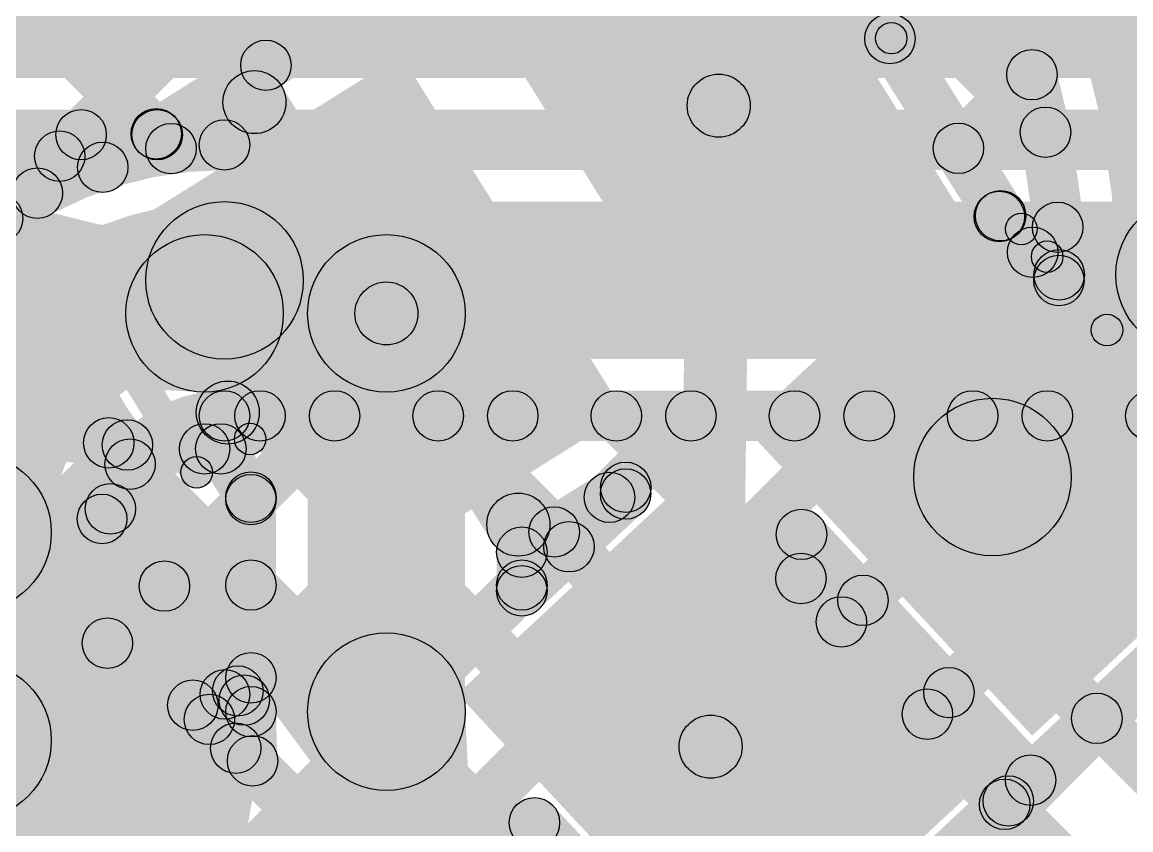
# Model space of a CAD drawing. Header units: millimetres. Extents: x -2.17 to 2.17, y -2.17 to 2.17.
# Drawn here: x -0.9881 to -0.8121, y -0.7148 to -0.5866 of the extents above; entities that cross this region are included whole.
import ezdxf

# ---------------------------------------------------------------- set-up
doc = ezdxf.new("R2010")
doc.units = ezdxf.units.MM
doc.header["$MEASUREMENT"] = 0
for name, color, linetype in [('BottomLayer', 5, 'Continuous'), ('BottomOverlay', 54, 'Continuous'), ('BottomPaste', 16, 'Continuous'), ('BottomSolder', 6, 'Continuous'), ('Mechanical2', 216, 'Continuous'), ('TopLayer', 1, 'Continuous'), ('TopOverlay', 2, 'Continuous'), ('TopPaste', 8, 'Continuous'), ('TopSolder', 216, 'Continuous')]:
    doc.layers.add(name, color=color, linetype=linetype)

# ---------------------------------------------------------------- blocks, each defined once
blk = doc.blocks.new('TEST_POINT_B_109')
at = {"layer": 'BottomLayer'}
blk.add_hatch(color=5, dxfattribs=at).paths.add_polyline_path([(0.015, 0.03), (-0.015, 0.03), (-0.03, 0.015), (-0.03, -0.015), (-0.015, -0.03), (0.015, -0.03), (0.03, -0.015), (0.03, 0.015)])
at = {"layer": 'BottomOverlay'}
h = blk.add_hatch(color=54, dxfattribs=at)
edge = h.paths.add_edge_path()
edge.add_arc((-0.017, 0.037), 0.003937, 0, 360)
h = blk.add_hatch(color=54, dxfattribs=at)
edge = h.paths.add_edge_path()
edge.add_arc((-0.017, 0.037), 0.003937, 0, 360)
h = blk.add_hatch(color=54, dxfattribs=at)
edge = h.paths.add_edge_path()
edge.add_arc((-0.017, 0.037), 0.003937, 0, 360)
for points in [[(0.01699991157944582, 0.04093689999998297), (0.01699988842055418, 0.03306290000001703), (-0.01700001157944582, 0.03306300000001703), (-0.01699998842055418, 0.04093699999998297)], [(0.01699991157944582, 0.04093689999998297), (0.01699988842055418, 0.03306290000001703), (-0.01700001157944582, 0.03306300000001703), (-0.01699998842055418, 0.04093699999998297)], [(-0.01978389331689363, 0.03978386547809965), (-0.01421610668310637, 0.03421613452190035), (-0.03421600668310637, 0.01421603452190035), (-0.03978379331689363, 0.01978376547809965)], [(0.03978386547809965, 0.01978389331689363), (0.03421613452190035, 0.01421610668310637), (0.01421603452190035, 0.03421600668310637), (0.01978376547809965, 0.03978379331689363)], [(-0.03306300000001703, -0.01700001157944582), (-0.04093699999998297, -0.01699998842055418), (-0.04093689999998297, 0.01699991157944582), (-0.03306290000001703, 0.01699988842055418)], [(0.04093689999998297, -0.01699991157944582), (0.03306290000001703, -0.01699988842055418), (0.03306300000001703, 0.01700001157944582), (0.04093699999998297, 0.01699998842055418)], [(-0.01421603452190035, -0.03421600668310637), (-0.01978376547809965, -0.03978379331689363), (-0.03978386547809965, -0.01978389331689363), (-0.03421613452190035, -0.01421610668310637)], [(0.03421600668310637, -0.01421603452190035), (0.03978379331689363, -0.01978376547809965), (0.01978389331689363, -0.03978386547809965), (0.01421610668310637, -0.03421613452190035)], [(0.01700001157944582, -0.03306300000001703), (0.01699998842055418, -0.04093699999998297), (-0.01699991157944582, -0.04093689999998297), (-0.01699988842055418, -0.03306290000001703)], [(0.01700001157944582, -0.03306300000001703), (0.01699998842055418, -0.04093699999998297), (-0.01699991157944582, -0.04093689999998297), (-0.01699988842055418, -0.03306290000001703)]]:
    blk.add_hatch(color=54, dxfattribs=at).paths.add_polyline_path(points)
h = blk.add_hatch(color=54, dxfattribs=at)
edge = h.paths.add_edge_path()
edge.add_arc((0.0169999, 0.0369999), 0.003937, 0, 360)
h = blk.add_hatch(color=54, dxfattribs=at)
edge = h.paths.add_edge_path()
edge.add_arc((0.0169999, 0.0369999), 0.003937, 0, 360)
h = blk.add_hatch(color=54, dxfattribs=at)
edge = h.paths.add_edge_path()
edge.add_arc((0.0169999, 0.0369999), 0.003937, 0, 360)
h = blk.add_hatch(color=54, dxfattribs=at)
edge = h.paths.add_edge_path()
edge.add_arc((-0.0369999, 0.0169999), 0.003937, 0, 360)
h = blk.add_hatch(color=54, dxfattribs=at)
edge = h.paths.add_edge_path()
edge.add_arc((-0.0369999, 0.0169999), 0.003937, 0, 360)
h = blk.add_hatch(color=54, dxfattribs=at)
edge = h.paths.add_edge_path()
edge.add_arc((0.037, 0.017), 0.003937, 0, 360)
h = blk.add_hatch(color=54, dxfattribs=at)
edge = h.paths.add_edge_path()
edge.add_arc((0.037, 0.017), 0.003937, 0, 360)
h = blk.add_hatch(color=54, dxfattribs=at)
edge = h.paths.add_edge_path()
edge.add_arc((-0.037, -0.017), 0.003937, 0, 360)
h = blk.add_hatch(color=54, dxfattribs=at)
edge = h.paths.add_edge_path()
edge.add_arc((-0.037, -0.017), 0.003937, 0, 360)
h = blk.add_hatch(color=54, dxfattribs=at)
edge = h.paths.add_edge_path()
edge.add_arc((0.0369999, -0.0169999), 0.003937, 0, 360)
h = blk.add_hatch(color=54, dxfattribs=at)
edge = h.paths.add_edge_path()
edge.add_arc((0.0369999, -0.0169999), 0.003937, 0, 360)
h = blk.add_hatch(color=54, dxfattribs=at)
edge = h.paths.add_edge_path()
edge.add_arc((-0.0169999, -0.0369999), 0.003937, 0, 360)
h = blk.add_hatch(color=54, dxfattribs=at)
edge = h.paths.add_edge_path()
edge.add_arc((-0.0169999, -0.0369999), 0.003937, 0, 360)
h = blk.add_hatch(color=54, dxfattribs=at)
edge = h.paths.add_edge_path()
edge.add_arc((-0.0169999, -0.0369999), 0.003937, 0, 360)
h = blk.add_hatch(color=54, dxfattribs=at)
edge = h.paths.add_edge_path()
edge.add_arc((0.017, -0.037), 0.003937, 0, 360)
h = blk.add_hatch(color=54, dxfattribs=at)
edge = h.paths.add_edge_path()
edge.add_arc((0.017, -0.037), 0.003937, 0, 360)
h = blk.add_hatch(color=54, dxfattribs=at)
edge = h.paths.add_edge_path()
edge.add_arc((0.017, -0.037), 0.003937, 0, 360)
at = {"layer": 'BottomPaste'}
blk.add_hatch(color=16, dxfattribs=at).paths.add_polyline_path([(0.015, 0.03), (-0.015, 0.03), (-0.03, 0.015), (-0.03, -0.015), (-0.015, -0.03), (0.015, -0.03), (0.03, -0.015), (0.03, 0.015)])
at = {"layer": 'BottomSolder'}
blk.add_hatch(color=6, dxfattribs=at).paths.add_polyline_path([(0.017, 0.034), (-0.017, 0.034), (-0.034, 0.017), (-0.034, -0.017), (-0.017, -0.034), (0.017, -0.034), (0.034, -0.017), (0.034, 0.017)])
at = {"layer": 'BottomOverlay'}
for centre in [(-0.017, 0.037), (-0.017, 0.037), (-0.017, 0.037), (0.0169999, 0.0369999), (0.0169999, 0.0369999), (0.0169999, 0.0369999), (-0.0369999, 0.0169999), (-0.0369999, 0.0169999), (0.037, 0.017), (0.037, 0.017), (-0.037, -0.017), (-0.037, -0.017), (0.0369999, -0.0169999), (0.0369999, -0.0169999), (-0.0169999, -0.0369999), (-0.0169999, -0.0369999), (-0.0169999, -0.0369999), (0.017, -0.037), (0.017, -0.037), (0.017, -0.037)]:
    blk.add_circle(centre, 0.003937, dxfattribs=at)
blk = doc.blocks.new('WS2812B_M____218')
at = {"layer": 'TopLayer'}
for points in [[(0.03503945, 0.05078755), (0.09409455, 0.05078755), (0.09409455, 0.01141745), (0.03503945, 0.01141745)], [(0.03503935, -0.01141725), (0.09409445, -0.01141725), (0.09409445, -0.05078735), (0.03503935, -0.05078735)]]:
    blk.add_hatch(color=1, dxfattribs=at).paths.add_polyline_path(points)
at = {"layer": 'TopOverlay'}
for points in [[(0.072499999999875, 0.06000022500100004), (0.067500000000125, 0.06000017499899996), (0.06749990000012501, 0.06999977499899995), (0.072499899999875, 0.06999982500100005)], [(0.07249979999887497, -0.06999997500074998), (0.06749980000112503, -0.06999982499925003), (0.06750010000112502, -0.05999992499925003), (0.07250009999887497, -0.06000007500074997)], [(-0.06999990178571812, -0.07249979999999936), (-0.06999989821428189, -0.06749980000000064), (0.06999980178571812, -0.06749990000000064), (0.06999979821428189, -0.07249989999999935)]]:
    blk.add_hatch(color=2, dxfattribs=at).paths.add_polyline_path(points)
h = blk.add_hatch(color=2, dxfattribs=at)
edge = h.paths.add_edge_path()
edge.add_arc((0.07, 0.0600002), 0.0025, 0, 360)
h = blk.add_hatch(color=2, dxfattribs=at)
edge = h.paths.add_edge_path()
edge.add_arc((0.0700001, -0.06), 0.0025, 0, 360)
h = blk.add_hatch(color=2, dxfattribs=at)
edge = h.paths.add_edge_path()
edge.add_arc((0.0699998, -0.0699999), 0.0025, 0, 360)
h = blk.add_hatch(color=2, dxfattribs=at)
edge = h.paths.add_edge_path()
edge.add_arc((0.0699998, -0.0699999), 0.0025, 0, 360)
at = {"layer": 'TopPaste'}
for points in [[(0.03503945, 0.05078755), (0.09409455, 0.05078755), (0.09409455, 0.01141745), (0.03503945, 0.01141745)], [(0.03503935, -0.01141725), (0.09409445, -0.01141725), (0.09409445, -0.05078735), (0.03503935, -0.05078735)]]:
    blk.add_hatch(color=8, dxfattribs=at).paths.add_polyline_path(points)
at = {"layer": 'TopSolder'}
for points in [[(0.03103945, 0.05478755), (0.09809455, 0.05478755), (0.09809455, 0.00741745), (0.03103945, 0.00741745)], [(0.03103935, -0.00741725), (0.09809445, -0.00741725), (0.09809445, -0.05478735), (0.03103935, -0.05478735)]]:
    blk.add_hatch(color=216, dxfattribs=at).paths.add_polyline_path(points)
at = {"layer": 'TopOverlay'}
for centre in [(0.07, 0.0600002), (0.0700001, -0.06), (0.0699998, -0.0699999), (0.0699998, -0.0699999)]:
    blk.add_circle(centre, 0.0025, dxfattribs=at)
blk = doc.blocks.new('WS2812B_M____219')
at = {"layer": 'TopLayer'}
for points in [[(-0.09409455, 0.05078745), (-0.03503945, 0.05078745), (-0.03503945, 0.01141735), (-0.09409455, 0.01141735)], [(-0.09409445, -0.01141715), (-0.03503935, -0.01141715), (-0.03503935, -0.05078725), (-0.09409445, -0.05078725)]]:
    blk.add_hatch(color=1, dxfattribs=at).paths.add_polyline_path(points)
at = {"layer": 'TopOverlay'}
blk.add_hatch(color=2, dxfattribs=at).paths.add_polyline_path([(-0.0674999, 0.0599999), (-0.0724999, 0.0599999), (-0.0724999, 0.0699999), (-0.0674999, 0.0699999)])
h = blk.add_hatch(color=2, dxfattribs=at)
edge = h.paths.add_edge_path()
edge.add_arc((-0.091, 0.0609998), 0.0025, 0, 360)
h = blk.add_hatch(color=2, dxfattribs=at)
edge = h.paths.add_edge_path()
edge.add_arc((-0.085, 0.0609998), 0.0025, 0, 360)
h = blk.add_hatch(color=2, dxfattribs=at)
edge = h.paths.add_edge_path()
edge.add_arc((-0.0699999, 0.0599999), 0.0025, 0, 360)
at = {"layer": 'TopPaste'}
for points in [[(-0.09409455, 0.05078745), (-0.03503945, 0.05078745), (-0.03503945, 0.01141735), (-0.09409455, 0.01141735)], [(-0.09409445, -0.01141715), (-0.03503935, -0.01141715), (-0.03503935, -0.05078725), (-0.09409445, -0.05078725)]]:
    blk.add_hatch(color=8, dxfattribs=at).paths.add_polyline_path(points)
at = {"layer": 'TopSolder'}
for points in [[(-0.09809455, 0.05478745), (-0.03103945, 0.05478745), (-0.03103945, 0.00741735), (-0.09809455, 0.00741735)], [(-0.09809445, -0.00741715), (-0.03103935, -0.00741715), (-0.03103935, -0.05478725), (-0.09809445, -0.05478725)]]:
    blk.add_hatch(color=216, dxfattribs=at).paths.add_polyline_path(points)
at = {"layer": 'TopOverlay', "const_width": 0.005}
blk.add_lwpolyline([(-0.085, 0.0609998, 1), (-0.091, 0.0609998, 1)], format="xyb", close=True, dxfattribs=at)
at = {"layer": 'TopOverlay'}
for centre in [(-0.091, 0.0609998), (-0.085, 0.0609998), (-0.0699999, 0.0599999)]:
    blk.add_circle(centre, 0.0025, dxfattribs=at)

msp = doc.modelspace()

# ---------------------------------------------------------------- hatches: boundary and pattern name
at = {"layer": 'BottomLayer'}
for points in [[(-1.0686105, -0.5955), (-1.0686105, -0.5705), (-0.285, -0.5705), (-0.285, -0.5955)], [(-1.0364578, -0.6085), (-1.0364578, -0.6005), (-0.5065357, -0.6005), (-0.5065357, -0.6085)], [(-0.9978080271247461, -0.6073284271247461), (-0.9921511728752539, -0.6016715728752539), (-0.9828858728752539, -0.6109368728752539), (-0.9885427271247461, -0.6165937271247461)], [(-0.9892115728752539, -0.6206055271247461), (-0.9948684271247461, -0.6149486728752539), (-0.9815913271247462, -0.6016715728752539), (-0.9759344728752538, -0.6073284271247461)], [(-0.9695237271247461, -0.6073284271247461), (-0.9638668728752539, -0.6016715728752539), (-0.9616667728752538, -0.6038716728752539), (-0.9673236271247462, -0.6095285271247461)], [(-0.956, -0.6101105), (-0.956, -0.6021105), (-0.673, -0.6021105), (-0.673, -0.6101105)], [(-0.956, -0.6401105), (-0.956, -0.6151105), (-0.673, -0.6151105), (-0.673, -0.6401105)], [(-0.956, -0.6531105), (-0.956, -0.6451105), (-0.673, -0.6451105), (-0.673, -0.6531105)], [(-0.9716715728752539, -0.8010556271247461), (-0.9773284271247461, -0.7953987728752538), (-0.8282117271247461, -0.6462820728752539), (-0.8225548728752539, -0.6519389271247461)], [(-0.9716715728752539, -0.7444870271247461), (-0.9773284271247461, -0.7388301728752539), (-0.8847803271247462, -0.6462820728752539), (-0.8791234728752538, -0.6519389271247461)], [(-0.9716715728752539, -0.7727713271247462), (-0.9773284271247461, -0.7671144728752538), (-0.8564960271247462, -0.6462820728752539), (-0.8508391728752539, -0.6519389271247461)], [(-0.9627063728752538, -0.6789532271247462), (-0.9683632271247461, -0.6732963728752539), (-0.9413489271247462, -0.6462820728752539), (-0.9356920728752539, -0.6519389271247461)], [(-0.9510578728752539, -0.6955890271247461), (-0.9567147271247461, -0.6899321728752539), (-0.9130646271247461, -0.6462820728752539), (-0.9074077728752539, -0.6519389271247461)], [(-0.9531975271247461, -0.6519389271247461), (-0.9475406728752539, -0.6462820728752539), (-0.8483654728752539, -0.7454572728752539), (-0.8540223271247461, -0.7511141271247461)], [(-0.9249132271247461, -0.6519389271247461), (-0.9192563728752539, -0.6462820728752539), (-0.8332654728752539, -0.7322729728752538), (-0.8389223271247461, -0.7379298271247462)], [(-0.9103890728752538, -0.7680574271247461), (-0.9160459271247462, -0.7624005728752539), (-0.7999274271247462, -0.6462820728752539), (-0.7942705728752538, -0.6519389271247461)], [(-0.8966289271247462, -0.6519389271247461), (-0.8909720728752538, -0.6462820728752539), (-0.6659720728752538, -0.8712820728752538), (-0.6716289271247461, -0.8769389271247462)], [(-0.8893912728752539, -0.7753439271247461), (-0.8950481271247461, -0.7696870728752538), (-0.7716431271247461, -0.6462820728752539), (-0.7659862728752539, -0.6519389271247461)], [(-0.8683446271247461, -0.6519389271247461), (-0.8626877728752539, -0.6462820728752539), (-0.6376877728752539, -0.8712820728752538), (-0.6433446271247462, -0.8769389271247462)], [(-0.8400603271247461, -0.6519389271247461), (-0.8344034728752538, -0.6462820728752539), (-0.6094034728752539, -0.8712820728752538), (-0.6150603271247461, -0.8769389271247462)], [(-0.9738207271247461, -0.6596000271247462), (-0.9681638728752539, -0.6539431728752538), (-0.8466715728752539, -0.7754354728752538), (-0.8523284271247461, -0.7810923271247462)], [(-0.9773940060525985, -0.6661620087795836), (-0.9708407939474014, -0.6615733912204164), (-0.9495916939474015, -0.6919201912204164), (-0.9561449060525985, -0.6965088087795837)], [(-0.9835, -0.7006105), (-1.0085, -0.7006105), (-1.0085, -0.6676105), (-0.9835, -0.6676105)], [(-0.9537178708878117, -0.7220673034852254), (-0.9615963291121883, -0.7206780965147745), (-0.9568075291121884, -0.6935198965147745), (-0.9489290708878116, -0.6949091034852254)], [(-0.9570406271247461, -0.7046644271247462), (-0.9513837728752539, -0.6990075728752538), (-0.8466715728752539, -0.8037197728752539), (-0.8523284271247461, -0.8093766271247461)], [(-0.9835, -1.5475836), (-1.0085, -1.5475836), (-1.0085, -0.7006105), (-0.9835, -0.7006105)]]:
    msp.add_hatch(color=5, dxfattribs=at).paths.add_polyline_path(points)
h = msp.add_hatch(color=5, dxfattribs=at)
edge = h.paths.add_edge_path()
edge.add_arc((-0.9787629, -0.6045), 0.004, 0, 360)
h = msp.add_hatch(color=5, dxfattribs=at)
edge = h.paths.add_edge_path()
edge.add_arc((-0.9666953, -0.6045), 0.004, 0, 360)
h = msp.add_hatch(color=5, dxfattribs=at)
edge = h.paths.add_edge_path()
edge.add_arc((-0.9644952, -0.6067001), 0.004, 0, 360)
h = msp.add_hatch(color=5, dxfattribs=at)
edge = h.paths.add_edge_path()
edge.add_arc((-0.956, -0.6061105), 0.004, 0, 360)
h = msp.add_hatch(color=5, dxfattribs=at)
edge = h.paths.add_edge_path()
edge.add_arc((-0.956, -0.6061105), 0.004, 0, 360)
h = msp.add_hatch(color=5, dxfattribs=at)
edge = h.paths.add_edge_path()
edge.add_arc((-0.9857143, -0.6137653), 0.004, 0, 360)
h = msp.add_hatch(color=5, dxfattribs=at)
edge = h.paths.add_edge_path()
edge.add_arc((-0.99204, -0.6177771), 0.004, 0, 360)
h = msp.add_hatch(color=5, dxfattribs=at)
edge = h.paths.add_edge_path()
edge.add_arc((-0.956, -0.6276105), 0.0125, 0, 360)
h = msp.add_hatch(color=5, dxfattribs=at)
edge = h.paths.add_edge_path()
edge.add_arc((-0.956, -0.6276105), 0.0125, 0, 360)
h = msp.add_hatch(color=5, dxfattribs=at)
edge = h.paths.add_edge_path()
edge.add_arc((-0.956, -0.6491105), 0.004, 0, 360)
h = msp.add_hatch(color=5, dxfattribs=at)
edge = h.paths.add_edge_path()
edge.add_arc((-0.956, -0.6491105), 0.004, 0, 360)
h = msp.add_hatch(color=5, dxfattribs=at)
edge = h.paths.add_edge_path()
edge.add_arc((-0.9503691, -0.6491105), 0.004, 0, 360)
h = msp.add_hatch(color=5, dxfattribs=at)
edge = h.paths.add_edge_path()
edge.add_arc((-0.9385205, -0.6491105), 0.004, 0, 360)
h = msp.add_hatch(color=5, dxfattribs=at)
edge = h.paths.add_edge_path()
edge.add_arc((-0.9220848, -0.6491105), 0.004, 0, 360)
h = msp.add_hatch(color=5, dxfattribs=at)
edge = h.paths.add_edge_path()
edge.add_arc((-0.9102362, -0.6491105), 0.004, 0, 360)
h = msp.add_hatch(color=5, dxfattribs=at)
edge = h.paths.add_edge_path()
edge.add_arc((-0.8938005, -0.6491105), 0.004, 0, 360)
h = msp.add_hatch(color=5, dxfattribs=at)
edge = h.paths.add_edge_path()
edge.add_arc((-0.8819519, -0.6491105), 0.004, 0, 360)
h = msp.add_hatch(color=5, dxfattribs=at)
edge = h.paths.add_edge_path()
edge.add_arc((-0.8655162, -0.6491105), 0.004, 0, 360)
h = msp.add_hatch(color=5, dxfattribs=at)
edge = h.paths.add_edge_path()
edge.add_arc((-0.8536676, -0.6491105), 0.004, 0, 360)
h = msp.add_hatch(color=5, dxfattribs=at)
edge = h.paths.add_edge_path()
edge.add_arc((-0.8372319, -0.6491105), 0.004, 0, 360)
h = msp.add_hatch(color=5, dxfattribs=at)
edge = h.paths.add_edge_path()
edge.add_arc((-0.8253833, -0.6491105), 0.004, 0, 360)
h = msp.add_hatch(color=5, dxfattribs=at)
edge = h.paths.add_edge_path()
edge.add_arc((-0.8089476, -0.6491105), 0.004, 0, 360)
h = msp.add_hatch(color=5, dxfattribs=at)
edge = h.paths.add_edge_path()
edge.add_arc((-0.9709923, -0.6567716), 0.004, 0, 360)
h = msp.add_hatch(color=5, dxfattribs=at)
edge = h.paths.add_edge_path()
edge.add_arc((-0.996, -0.6676105), 0.0125, 0, 360)
h = msp.add_hatch(color=5, dxfattribs=at)
edge = h.paths.add_edge_path()
edge.add_arc((-0.996, -0.6676105), 0.0125, 0, 360)
h = msp.add_hatch(color=5, dxfattribs=at)
edge = h.paths.add_edge_path()
edge.add_arc((-0.9741174, -0.6638677), 0.004, 0, 360)
h = msp.add_hatch(color=5, dxfattribs=at)
edge = h.paths.add_edge_path()
edge.add_arc((-0.9741174, -0.6638677), 0.004, 0, 360)
h = msp.add_hatch(color=5, dxfattribs=at)
edge = h.paths.add_edge_path()
edge.add_arc((-0.9655348, -0.6761248), 0.004, 0, 360)
h = msp.add_hatch(color=5, dxfattribs=at)
edge = h.paths.add_edge_path()
edge.add_arc((-0.996, -0.7006105), 0.0125, 0, 360)
h = msp.add_hatch(color=5, dxfattribs=at)
edge = h.paths.add_edge_path()
edge.add_arc((-0.996, -0.7006105), 0.0125, 0, 360)
h = msp.add_hatch(color=5, dxfattribs=at)
edge = h.paths.add_edge_path()
edge.add_arc((-0.9538863, -0.6927606), 0.004, 0, 360)
h = msp.add_hatch(color=5, dxfattribs=at)
edge = h.paths.add_edge_path()
edge.add_arc((-0.9528683, -0.6942145), 0.004, 0, 360)
h = msp.add_hatch(color=5, dxfattribs=at)
edge = h.paths.add_edge_path()
edge.add_arc((-0.9528683, -0.6942145), 0.004, 0, 360)
h = msp.add_hatch(color=5, dxfattribs=at)
edge = h.paths.add_edge_path()
edge.add_arc((-0.9542122, -0.701836), 0.004, 0, 360)
at = {"layer": 'TopLayer'}
for points in [[(-0.9793370728752538, -0.6107310271247461), (-0.9849939271247461, -0.6050741728752539), (-0.8957371271247462, -0.5158173728752539), (-0.8900802728752538, -0.5214742271247461)], [(-0.9986719728752539, -0.6017816271247461), (-1.004328827124746, -0.5961247728752539), (-0.9284704271247461, -0.5202663728752539), (-0.9228135728752539, -0.5259232271247462)], [(-0.8770324906374207, -0.5541302798530428), (-0.8702481093625793, -0.5498909201469572), (-0.8294150093625793, -0.6152374201469573), (-0.8361993906374207, -0.6194767798530427)], [(-0.9864283271247462, -0.5621393271247461), (-0.9807714728752539, -0.5564824728752539), (-0.9466062728752539, -0.5906476728752539), (-0.9522631271247461, -0.5963045271247461)], [(-0.8696013271247461, -0.5658291271247461), (-0.8639444728752539, -0.5601722728752538), (-0.8228451728752538, -0.6012715728752539), (-0.8285020271247462, -0.6069284271247462)], [(-1.003835527124746, -0.5730164271247461), (-0.9981786728752539, -0.5673595728752538), (-0.9640133728752539, -0.6015248728752538), (-0.9696702271247462, -0.6071817271247462)], [(-0.8475440728752539, -0.5920752271247461), (-0.8532009271247462, -0.5864183728752539), (-0.8384297271247462, -0.5716471728752539), (-0.8327728728752538, -0.5773040271247462)], [(-0.9732200216100044, -0.6130555915516354), (-0.9774593783899955, -0.6062712084483647), (-0.9269219783899956, -0.5746919084483647), (-0.9226826216100045, -0.5814762915516353)], [(-0.8366668728752539, -0.6094823271247461), (-0.8423237271247461, -0.6038254728752539), (-0.8306473271247461, -0.5921490728752539), (-0.8249904728752538, -0.5978059271247461)], [(-0.955489438804913, -0.6019763990031153), (-0.947008961195087, -0.5966772009968847), (-0.926062561195087, -0.6301984009968847), (-0.934543038804913, -0.6354975990031153)], [(-0.8738327972705969, -0.701663928153599), (-0.883832002729403, -0.701537871846401), (-0.882549702729403, -0.5998215718464011), (-0.872550497270597, -0.5999476281535989)], [(-0.8359271219377377, -0.6202065857928887), (-0.8300762780622623, -0.6147506142071113), (-0.8206129780622623, -0.6248988142071114), (-0.8264638219377377, -0.6303547857928887)], [(-0.8248817728752539, -0.6259815271247462), (-0.8305386271247461, -0.6203246728752538), (-0.8265680271247462, -0.6163540728752539), (-0.8209111728752538, -0.6220109271247461)], [(-0.9591643, -0.645348), (-0.9591643, -0.620348), (-0.9303028, -0.620348), (-0.9303028, -0.645348)], [(-0.9528274974434485, -0.6528189365844745), (-0.9581267025565514, -0.6443384634155255), (-0.9329524025565514, -0.6286077634155255), (-0.9276531974434485, -0.6370882365844746)], [(-0.934543038804913, -0.6354975990031153), (-0.926062561195087, -0.6301984009968847), (-0.9051161611950871, -0.6637196009968847), (-0.9135966388049129, -0.6690187990031153)], [(-0.9178028, -0.6960434), (-0.9428028, -0.6960434), (-0.9428028, -0.632848), (-0.9178028, -0.632848)], [(-1.018433327124746, -0.6432715271247461), (-1.012776472875254, -0.6376146728752539), (-0.9582005728752538, -0.6921905728752539), (-0.9638574271247461, -0.6978474271247461)], [(-0.8340901, -0.6713164), (-0.8340901, -0.6463164), (-0.796, -0.6463164), (-0.796, -0.6713164)], [(-0.9904835728752539, -0.6784461271247462), (-0.9961404271247462, -0.6727892728752538), (-0.9742508271247462, -0.6508996728752539), (-0.9685939728752538, -0.6565565271247461)], [(-0.9771995271247461, -0.6562210271247462), (-0.9715426728752539, -0.6505641728752538), (-0.9489743728752539, -0.6731324728752539), (-0.9546312271247461, -0.6787893271247462)], [(-0.9599810847870114, -0.656467689215609), (-0.9531967152129887, -0.6522283107843909), (-0.9484106152129886, -0.659887610784391), (-0.9551949847870114, -0.6641269892156091)], [(-0.9066831186297264, -0.6741322896893475), (-0.9109224813702737, -0.6673479103106525), (-0.8944342813702736, -0.6570449103106526), (-0.8901949186297264, -0.6638292896893474)], [(-0.9717603728752539, -0.6880072271247462), (-0.9774172271247461, -0.6823503728752539), (-0.9546312271247461, -0.6595643728752538), (-0.9489743728752539, -0.6652212271247462)], [(-0.9059743728752538, -0.6787898271247461), (-0.9116312271247461, -0.6731329728752539), (-0.8977125271247461, -0.6592142728752538), (-0.8920556728752539, -0.6648711271247462)], [(-0.9060748071571255, -0.6797943153635384), (-0.9115307928428745, -0.6739434846364616), (-0.8950560928428745, -0.6585805846364616), (-0.8896001071571256, -0.6644314153635383)], [(-0.9478028, -0.6960434), (-0.9558028, -0.6960434), (-0.9558028, -0.6620073), (-0.9478028, -0.6620073)], [(-0.9064937271247462, -0.6703582271247461), (-0.9008368728752538, -0.6647013728752539), (-0.8984832728752539, -0.6670549728752538), (-0.9041401271247461, -0.6727118271247462)], [(-0.8673321162303459, -0.6706495919133363), (-0.8614812837696542, -0.6651936080866637), (-0.825116683769654, -0.7041899080866637), (-0.830967516230346, -0.7096458919133364)], [(-0.8604952180179958, -0.6749661385054279), (-0.8684945819820042, -0.6748652614945722), (-0.8684063819820043, -0.6678711614945722), (-0.8604070180179957, -0.6679720385054279)], [(-0.9048028, -0.6768689), (-0.9128028, -0.6768689), (-0.9128028, -0.6707401), (-0.9048028, -0.6707401)], [(-0.8674203119038433, -0.6776436965529399), (-0.8615694880961567, -0.6721877034470601), (-0.8286522880961568, -0.7074870034470601), (-0.8345031119038433, -0.7129429965529399)], [(-0.8552455728752538, -0.6846296271247462), (-0.8609024271247462, -0.6789727728752538), (-0.8574819271247461, -0.6755522728752539), (-0.8518250728752539, -0.6812091271247461)], [(-0.8253141057290836, -0.7098433140318675), (-0.8307700942709164, -0.7039924859681325), (-0.8022434942709163, -0.6773909859681325), (-0.7967875057290836, -0.6832418140318675)], [(-0.8752254728752539, -0.7611781271247462), (-0.8808823271247461, -0.7555212728752538), (-0.8098286271247461, -0.6844675728752538), (-0.8041717728752539, -0.6901244271247462)], [(-0.9555764728752538, -0.7001076271247462), (-0.9612333271247462, -0.6944507728752538), (-0.9546312271247461, -0.6878486728752539), (-0.9489743728752539, -0.6935055271247461)], [(-0.8415972728752539, -0.6992656271247462), (-0.8472541271247461, -0.6936087728752539), (-0.8438336271247462, -0.6901882728752539), (-0.8381767728752538, -0.6958451271247461)], [(-0.8203487271247462, -0.6999346271247462), (-0.8146918728752539, -0.6942777728752538), (-0.7778442728752538, -0.7311253728752538), (-0.7835011271247462, -0.7367822271247462)], [(-0.8708076056174524, -0.7522668139277697), (-0.8762635943825476, -0.7464159860722303), (-0.8343056943825475, -0.7072895860722302), (-0.8288497056174525, -0.7131404139277697)], [(-0.8349847271247461, -0.7135829271247461), (-0.8293278728752539, -0.7079260728752539), (-0.7960179728752539, -0.7412359728752539), (-0.8016748271247461, -0.7468928271247461)], [(-0.9097232131849816, -0.7164000951790895), (-0.9038723868150184, -0.7109441048209104), (-0.8706101868150183, -0.7466134048209104), (-0.8764610131849816, -0.7520693951790896)]]:
    msp.add_hatch(color=1, dxfattribs=at).paths.add_polyline_path(points)
h = msp.add_hatch(color=1, dxfattribs=at)
edge = h.paths.add_edge_path()
edge.add_arc((-0.8503725, -0.5892468), 0.004, 0, 360)
h = msp.add_hatch(color=1, dxfattribs=at)
edge = h.paths.add_edge_path()
edge.add_arc((-0.9494347, -0.5934761), 0.004, 0, 360)
h = msp.add_hatch(color=1, dxfattribs=at)
edge = h.paths.add_edge_path()
edge.add_arc((-0.8278189, -0.5949775), 0.004, 0, 360)
h = msp.add_hatch(color=1, dxfattribs=at)
edge = h.paths.add_edge_path()
edge.add_arc((-0.9512492, -0.5993268), 0.005, 0, 360)
h = msp.add_hatch(color=1, dxfattribs=at)
edge = h.paths.add_edge_path()
edge.add_arc((-0.8775501, -0.5998846), 0.005, 0, 360)
h = msp.add_hatch(color=1, dxfattribs=at)
edge = h.paths.add_edge_path()
edge.add_arc((-0.8256736, -0.6041), 0.004, 0, 360)
h = msp.add_hatch(color=1, dxfattribs=at)
edge = h.paths.add_edge_path()
edge.add_arc((-0.9668418, -0.6043533), 0.004, 0, 360)
h = msp.add_hatch(color=1, dxfattribs=at)
edge = h.paths.add_edge_path()
edge.add_arc((-0.8394953, -0.6066539), 0.004, 0, 360)
h = msp.add_hatch(color=1, dxfattribs=at)
edge = h.paths.add_edge_path()
edge.add_arc((-0.9821655, -0.6079026), 0.004, 0, 360)
h = msp.add_hatch(color=1, dxfattribs=at)
edge = h.paths.add_edge_path()
edge.add_arc((-0.9753397, -0.6096634), 0.004, 0, 360)
h = msp.add_hatch(color=1, dxfattribs=at)
edge = h.paths.add_edge_path()
edge.add_arc((-0.9753397, -0.6096634), 0.004, 0, 360)
h = msp.add_hatch(color=1, dxfattribs=at)
edge = h.paths.add_edge_path()
edge.add_arc((-0.8330017, -0.6174786), 0.004, 0, 360)
h = msp.add_hatch(color=1, dxfattribs=at)
edge = h.paths.add_edge_path()
edge.add_arc((-0.8328072, -0.6173571), 0.004, 0, 360)
h = msp.add_hatch(color=1, dxfattribs=at)
edge = h.paths.add_edge_path()
edge.add_arc((-0.8237396, -0.6191825), 0.004, 0, 360)
h = msp.add_hatch(color=1, dxfattribs=at)
edge = h.paths.add_edge_path()
edge.add_arc((-0.802, -0.6267263), 0.0125, 0, 360)
h = msp.add_hatch(color=1, dxfattribs=at)
edge = h.paths.add_edge_path()
edge.add_arc((-0.802, -0.6267263), 0.0125, 0, 360)
h = msp.add_hatch(color=1, dxfattribs=at)
edge = h.paths.add_edge_path()
edge.add_arc((-0.8277102, -0.6231531), 0.004, 0, 360)
h = msp.add_hatch(color=1, dxfattribs=at)
edge = h.paths.add_edge_path()
edge.add_arc((-0.9591643, -0.632848), 0.0125, 0, 360)
h = msp.add_hatch(color=1, dxfattribs=at)
edge = h.paths.add_edge_path()
edge.add_arc((-0.9591643, -0.632848), 0.0125, 0, 360)
h = msp.add_hatch(color=1, dxfattribs=at)
edge = h.paths.add_edge_path()
edge.add_arc((-0.9303028, -0.632848), 0.0125, 0, 360)
h = msp.add_hatch(color=1, dxfattribs=at)
edge = h.paths.add_edge_path()
edge.add_arc((-0.9303028, -0.632848), 0.0125, 0, 360)
h = msp.add_hatch(color=1, dxfattribs=at)
edge = h.paths.add_edge_path()
edge.add_arc((-0.8235, -0.6267263), 0.004, 0, 360)
h = msp.add_hatch(color=1, dxfattribs=at)
edge = h.paths.add_edge_path()
edge.add_arc((-0.8235384, -0.6276268), 0.004, 0, 360)
h = msp.add_hatch(color=1, dxfattribs=at)
edge = h.paths.add_edge_path()
edge.add_arc((-0.9303028, -0.632848), 0.005, 0, 360)
h = msp.add_hatch(color=1, dxfattribs=at)
edge = h.paths.add_edge_path()
edge.add_arc((-0.9303028, -0.632848), 0.005, 0, 360)
h = msp.add_hatch(color=1, dxfattribs=at)
edge = h.paths.add_edge_path()
edge.add_arc((-0.9303028, -0.632848), 0.005, 0, 360)
h = msp.add_hatch(color=1, dxfattribs=at)
edge = h.paths.add_edge_path()
edge.add_arc((-0.9554771, -0.6485787), 0.005, 0, 360)
h = msp.add_hatch(color=1, dxfattribs=at)
edge = h.paths.add_edge_path()
edge.add_arc((-0.8340901, -0.6588164), 0.0125, 0, 360)
h = msp.add_hatch(color=1, dxfattribs=at)
edge = h.paths.add_edge_path()
edge.add_arc((-0.8340901, -0.6588164), 0.0125, 0, 360)
h = msp.add_hatch(color=1, dxfattribs=at)
edge = h.paths.add_edge_path()
edge.add_arc((-0.9743711, -0.6533926), 0.004, 0, 360)
h = msp.add_hatch(color=1, dxfattribs=at)
edge = h.paths.add_edge_path()
edge.add_arc((-0.9714224, -0.6537281), 0.004, 0, 360)
h = msp.add_hatch(color=1, dxfattribs=at)
edge = h.paths.add_edge_path()
edge.add_arc((-0.9591643, -0.654348), 0.004, 0, 360)
h = msp.add_hatch(color=1, dxfattribs=at)
edge = h.paths.add_edge_path()
edge.add_arc((-0.9565889, -0.654348), 0.004, 0, 360)
h = msp.add_hatch(color=1, dxfattribs=at)
edge = h.paths.add_edge_path()
edge.add_arc((-0.8923146, -0.6604371), 0.004, 0, 360)
h = msp.add_hatch(color=1, dxfattribs=at)
edge = h.paths.add_edge_path()
edge.add_arc((-0.9518028, -0.6620073), 0.004, 0, 360)
h = msp.add_hatch(color=1, dxfattribs=at)
edge = h.paths.add_edge_path()
edge.add_arc((-0.9518028, -0.6620073), 0.004, 0, 360)
h = msp.add_hatch(color=1, dxfattribs=at)
edge = h.paths.add_edge_path()
edge.add_arc((-0.8948841, -0.6620427), 0.004, 0, 360)
h = msp.add_hatch(color=1, dxfattribs=at)
edge = h.paths.add_edge_path()
edge.add_arc((-0.8923281, -0.661506), 0.004, 0, 360)
h = msp.add_hatch(color=1, dxfattribs=at)
edge = h.paths.add_edge_path()
edge.add_arc((-0.9518028, -0.6623928), 0.004, 0, 360)
h = msp.add_hatch(color=1, dxfattribs=at)
edge = h.paths.add_edge_path()
edge.add_arc((-0.9093564, -0.6663692), 0.005, 0, 360)
h = msp.add_hatch(color=1, dxfattribs=at)
edge = h.paths.add_edge_path()
edge.add_arc((-0.9036653, -0.6675298), 0.004, 0, 360)
h = msp.add_hatch(color=1, dxfattribs=at)
edge = h.paths.add_edge_path()
edge.add_arc((-0.8644067, -0.6679216), 0.004, 0, 360)
h = msp.add_hatch(color=1, dxfattribs=at)
edge = h.paths.add_edge_path()
edge.add_arc((-0.8644067, -0.6679216), 0.004, 0, 360)
h = msp.add_hatch(color=1, dxfattribs=at)
edge = h.paths.add_edge_path()
edge.add_arc((-0.9088028, -0.6707401), 0.004, 0, 360)
h = msp.add_hatch(color=1, dxfattribs=at)
edge = h.paths.add_edge_path()
edge.add_arc((-0.9088028, -0.6707401), 0.004, 0, 360)
h = msp.add_hatch(color=1, dxfattribs=at)
edge = h.paths.add_edge_path()
edge.add_arc((-0.9013117, -0.6698834), 0.004, 0, 360)
h = msp.add_hatch(color=1, dxfattribs=at)
edge = h.paths.add_edge_path()
edge.add_arc((-0.9518028, -0.6759609), 0.004, 0, 360)
h = msp.add_hatch(color=1, dxfattribs=at)
edge = h.paths.add_edge_path()
edge.add_arc((-0.9088028, -0.6759614), 0.004, 0, 360)
h = msp.add_hatch(color=1, dxfattribs=at)
edge = h.paths.add_edge_path()
edge.add_arc((-0.8644949, -0.6749157), 0.004, 0, 360)
h = msp.add_hatch(color=1, dxfattribs=at)
edge = h.paths.add_edge_path()
edge.add_arc((-0.8644949, -0.6749157), 0.004, 0, 360)
h = msp.add_hatch(color=1, dxfattribs=at)
edge = h.paths.add_edge_path()
edge.add_arc((-0.9088028, -0.6768689), 0.004, 0, 360)
h = msp.add_hatch(color=1, dxfattribs=at)
edge = h.paths.add_edge_path()
edge.add_arc((-0.9088028, -0.6768689), 0.004, 0, 360)
h = msp.add_hatch(color=1, dxfattribs=at)
edge = h.paths.add_edge_path()
edge.add_arc((-0.8546535, -0.6783807), 0.004, 0, 360)
h = msp.add_hatch(color=1, dxfattribs=at)
edge = h.paths.add_edge_path()
edge.add_arc((-0.858074, -0.6818012), 0.004, 0, 360)
h = msp.add_hatch(color=1, dxfattribs=at)
edge = h.paths.add_edge_path()
edge.add_arc((-0.9745888, -0.6851788), 0.004, 0, 360)
h = msp.add_hatch(color=1, dxfattribs=at)
edge = h.paths.add_edge_path()
edge.add_arc((-0.9303028, -0.6960434), 0.0125, 0, 360)
h = msp.add_hatch(color=1, dxfattribs=at)
edge = h.paths.add_edge_path()
edge.add_arc((-0.9303028, -0.6960434), 0.0125, 0, 360)
h = msp.add_hatch(color=1, dxfattribs=at)
edge = h.paths.add_edge_path()
edge.add_arc((-0.9518028, -0.6906771), 0.004, 0, 360)
h = msp.add_hatch(color=1, dxfattribs=at)
edge = h.paths.add_edge_path()
edge.add_arc((-0.8410052, -0.6930167), 0.004, 0, 360)
h = msp.add_hatch(color=1, dxfattribs=at)
edge = h.paths.add_edge_path()
edge.add_arc((-0.961029, -0.695019), 0.004, 0, 360)
h = msp.add_hatch(color=1, dxfattribs=at)
edge = h.paths.add_edge_path()
edge.add_arc((-0.9584049, -0.6972792), 0.004, 0, 360)
h = msp.add_hatch(color=1, dxfattribs=at)
edge = h.paths.add_edge_path()
edge.add_arc((-0.9518028, -0.6960434), 0.004, 0, 360)
h = msp.add_hatch(color=1, dxfattribs=at)
edge = h.paths.add_edge_path()
edge.add_arc((-0.9518028, -0.6960434), 0.004, 0, 360)
h = msp.add_hatch(color=1, dxfattribs=at)
edge = h.paths.add_edge_path()
edge.add_arc((-0.8444257, -0.6964372), 0.004, 0, 360)
h = msp.add_hatch(color=1, dxfattribs=at)
edge = h.paths.add_edge_path()
edge.add_arc((-0.8175203, -0.6971062), 0.004, 0, 360)
h = msp.add_hatch(color=1, dxfattribs=at)
edge = h.paths.add_edge_path()
edge.add_arc((-0.8788324, -0.7016009), 0.005, 0, 360)
h = msp.add_hatch(color=1, dxfattribs=at)
edge = h.paths.add_edge_path()
edge.add_arc((-0.9515518, -0.7038495), 0.004, 0, 360)
h = msp.add_hatch(color=1, dxfattribs=at)
edge = h.paths.add_edge_path()
edge.add_arc((-0.9515518, -0.7038495), 0.004, 0, 360)
h = msp.add_hatch(color=1, dxfattribs=at)
edge = h.paths.add_edge_path()
edge.add_arc((-0.8280421, -0.7069179), 0.004, 0, 360)
h = msp.add_hatch(color=1, dxfattribs=at)
edge = h.paths.add_edge_path()
edge.add_arc((-0.8280421, -0.7069179), 0.004, 0, 360)
h = msp.add_hatch(color=1, dxfattribs=at)
edge = h.paths.add_edge_path()
edge.add_arc((-0.8321563, -0.7107545), 0.004, 0, 360)
h = msp.add_hatch(color=1, dxfattribs=at)
edge = h.paths.add_edge_path()
edge.add_arc((-0.8315777, -0.710215), 0.004, 0, 360)
h = msp.add_hatch(color=1, dxfattribs=at)
edge = h.paths.add_edge_path()
edge.add_arc((-0.8315777, -0.710215), 0.004, 0, 360)
h = msp.add_hatch(color=1, dxfattribs=at)
edge = h.paths.add_edge_path()
edge.add_arc((-0.9067978, -0.7136721), 0.004, 0, 360)
h = msp.add_hatch(color=1, dxfattribs=at)
edge = h.paths.add_edge_path()
edge.add_arc((-0.9067978, -0.7136721), 0.004, 0, 360)

# ---------------------------------------------------------------- linework, layer by layer
at = {"layer": 'BottomLayer'}
for points, const_width in [([(-1.0175, -0.6676105, -0.4142135623730951), (-0.956, -0.6061105)], 0.008), ([(-0.996, -0.6676105, -0.4142135623730951), (-0.956, -0.6276105)], 0.025), ([(-0.9741174, -0.6638677, -0.3557279855474321), (-0.956, -0.6491105)], 0.008)]:
    msp.add_lwpolyline(points, format="xyb", dxfattribs=dict(at, const_width=const_width))
for centre, radius in [((-0.9787629, -0.6045), 0.004), ((-0.9666953, -0.6045), 0.004), ((-0.9644952, -0.6067001), 0.004), ((-0.956, -0.6061105), 0.004), ((-0.956, -0.6061105), 0.004), ((-0.9857143, -0.6137653), 0.004), ((-0.99204, -0.6177771), 0.004), ((-0.956, -0.6276105), 0.0125), ((-0.956, -0.6276105), 0.0125), ((-0.956, -0.6491105), 0.004), ((-0.956, -0.6491105), 0.004), ((-0.9503691, -0.6491105), 0.004), ((-0.9385205, -0.6491105), 0.004), ((-0.9220848, -0.6491105), 0.004), ((-0.9102362, -0.6491105), 0.004), ((-0.8938005, -0.6491105), 0.004), ((-0.8819519, -0.6491105), 0.004), ((-0.8655162, -0.6491105), 0.004), ((-0.8536676, -0.6491105), 0.004), ((-0.8372319, -0.6491105), 0.004), ((-0.8253833, -0.6491105), 0.004), ((-0.8089476, -0.6491105), 0.004), ((-0.9709923, -0.6567716), 0.004), ((-0.996, -0.6676105), 0.0125), ((-0.996, -0.6676105), 0.0125), ((-0.9741174, -0.6638677), 0.004), ((-0.9741174, -0.6638677), 0.004), ((-0.9655348, -0.6761248), 0.004), ((-0.996, -0.7006105), 0.0125), ((-0.996, -0.7006105), 0.0125), ((-0.9538863, -0.6927606), 0.004), ((-0.9528683, -0.6942145), 0.004), ((-0.9528683, -0.6942145), 0.004), ((-0.9542122, -0.701836), 0.004)]:
    msp.add_circle(centre, radius, dxfattribs=at)
at = {"layer": 'Mechanical2', "const_width": 0.01}
for points in [[(2.1653543, 0.001, 1), (-2.1653543, 0.001, 1)], [(2.081354, -0.01, 1), (-2.049354, -0.01, 1)], [(1.8405512, 0.001, 1), (-1.8405512, 0.001, 1)], [(1.6437008, 0.001, 1), (-1.6437008, 0.001, 1)], [(1.503937, 0, 1), (-1.503937, 0, 1)], [(1.3070866, 0.001, 1), (-1.3070866, 0.001, 1)], [(1.1732283, 0.001, 1), (-1.1732283, 0.001, 1)], [(0.976378, 0.001, 1), (-0.976378, 0.001, 1)], [(0.8425197, 0.001, 1), (-0.8425197, 0.001, 1)]]:
    msp.add_lwpolyline(points, format="xyb", close=True, dxfattribs=at)
at = {"layer": 'TopLayer'}
for points, const_width in [([(-0.8999078, -0.4929448, -0.3268357665625639), (-0.802, -0.6267263)], 0.025), ([(-0.9033787, -0.5144448, -0.3194157542764929), (-0.8235, -0.6267263)], 0.008), ([(-0.9591643, -0.632848, -0.4142135623730951), (-1.0591643, -0.532848)], 0.025), ([(-0.9753397, -0.6096634, -0.3546522157790208), (-1.0376643, -0.532848)], 0.008), ([(-0.9591643, -0.654348, -0.2032547020814592), (-1.0465, -0.6173153)], 0.008), ([(-0.802, -0.6267263, -0.4142135623730951), (-0.8340901, -0.6588164)], 0.025), ([(-1.039, -0.6667004, -0.2036015668908912), (-0.9515518, -0.7038495)], 0.008), ([(-1.039, -0.6882004, -0.4142135623730951), (-0.939, -0.7882004)], 0.025), ([(-0.8303028, -0.7960434, -0.4142135623730951), (-0.9303028, -0.6960434)], 0.025), ([(-0.9515518, -0.7038495, -0.01607439494592862), (-0.9518028, -0.6960434)], 0.008), ([(-1.039, -0.7097004, -0.4142135623730951), (-0.9605, -0.7882004)], 0.008), ([(-0.8507304, -0.7718389, -0.2770383436020611), (-0.9067978, -0.7136721)], 0.008)]:
    msp.add_lwpolyline(points, format="xyb", dxfattribs=dict(at, const_width=const_width))
for centre, radius in [((-0.8503725, -0.5892468), 0.004), ((-0.9494347, -0.5934761), 0.004), ((-0.8278189, -0.5949775), 0.004), ((-0.9512492, -0.5993268), 0.005), ((-0.8775501, -0.5998846), 0.005), ((-0.8256736, -0.6041), 0.004), ((-0.9668418, -0.6043533), 0.004), ((-0.8394953, -0.6066539), 0.004), ((-0.9821655, -0.6079026), 0.004), ((-0.9753397, -0.6096634), 0.004), ((-0.9753397, -0.6096634), 0.004), ((-0.8330017, -0.6174786), 0.004), ((-0.8328072, -0.6173571), 0.004), ((-0.8237396, -0.6191825), 0.004), ((-0.802, -0.6267263), 0.0125), ((-0.802, -0.6267263), 0.0125), ((-0.8277102, -0.6231531), 0.004), ((-0.9591643, -0.632848), 0.0125), ((-0.9591643, -0.632848), 0.0125), ((-0.9303028, -0.632848), 0.0125), ((-0.9303028, -0.632848), 0.0125), ((-0.8235, -0.6267263), 0.004), ((-0.8235384, -0.6276268), 0.004), ((-0.9303028, -0.632848), 0.005), ((-0.9303028, -0.632848), 0.005), ((-0.9303028, -0.632848), 0.005), ((-0.9554771, -0.6485787), 0.005), ((-0.8340901, -0.6588164), 0.0125), ((-0.8340901, -0.6588164), 0.0125), ((-0.9743711, -0.6533926), 0.004), ((-0.9714224, -0.6537281), 0.004), ((-0.9591643, -0.654348), 0.004), ((-0.9565889, -0.654348), 0.004), ((-0.8923146, -0.6604371), 0.004), ((-0.9518028, -0.6620073), 0.004), ((-0.9518028, -0.6620073), 0.004), ((-0.8948841, -0.6620427), 0.004), ((-0.8923281, -0.661506), 0.004), ((-0.9518028, -0.6623928), 0.004), ((-0.9093564, -0.6663692), 0.005), ((-0.9036653, -0.6675298), 0.004), ((-0.8644067, -0.6679216), 0.004), ((-0.8644067, -0.6679216), 0.004), ((-0.9088028, -0.6707401), 0.004), ((-0.9088028, -0.6707401), 0.004), ((-0.9013117, -0.6698834), 0.004), ((-0.9518028, -0.6759609), 0.004), ((-0.9088028, -0.6759614), 0.004), ((-0.8644949, -0.6749157), 0.004), ((-0.8644949, -0.6749157), 0.004), ((-0.9088028, -0.6768689), 0.004), ((-0.9088028, -0.6768689), 0.004), ((-0.8546535, -0.6783807), 0.004), ((-0.858074, -0.6818012), 0.004), ((-0.9745888, -0.6851788), 0.004), ((-0.9303028, -0.6960434), 0.0125), ((-0.9303028, -0.6960434), 0.0125), ((-0.9518028, -0.6906771), 0.004), ((-0.8410052, -0.6930167), 0.004), ((-0.961029, -0.695019), 0.004), ((-0.9584049, -0.6972792), 0.004), ((-0.9518028, -0.6960434), 0.004), ((-0.9518028, -0.6960434), 0.004), ((-0.8444257, -0.6964372), 0.004), ((-0.8175203, -0.6971062), 0.004), ((-0.8788324, -0.7016009), 0.005), ((-0.9515518, -0.7038495), 0.004), ((-0.9515518, -0.7038495), 0.004), ((-0.8280421, -0.7069179), 0.004), ((-0.8280421, -0.7069179), 0.004), ((-0.8321563, -0.7107545), 0.004), ((-0.8315777, -0.710215), 0.004), ((-0.8315777, -0.710215), 0.004), ((-0.9067978, -0.7136721), 0.004), ((-0.9067978, -0.7136721), 0.004)]:
    msp.add_circle(centre, radius, dxfattribs=at)

# ---------------------------------------------------------------- block references
for name, p, rotation in [('WS2812B_M____218', (-0.9381418, -0.5616105), 302), ('WS2812B_M____219', (-0.8120512, -0.7276105), 313), ('TEST_POINT_B_109', (-0.996, -0.7006105), 215)]:
    msp.add_blockref(name, p, dxfattribs=dict(rotation=rotation))

doc.saveas('drawing.dxf')
